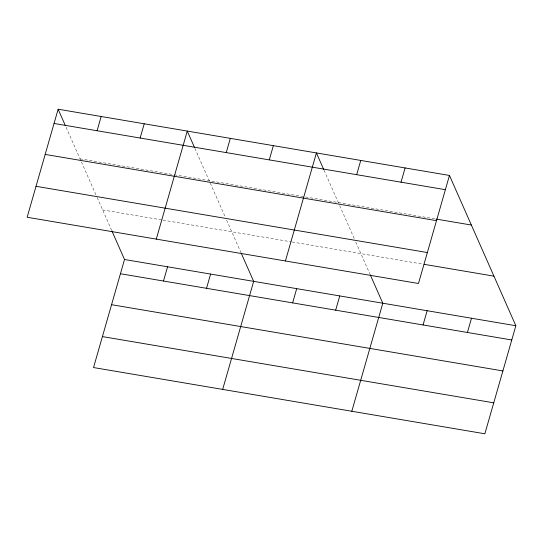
<?xml version="1.0" encoding="UTF-8"?>
<svg xmlns="http://www.w3.org/2000/svg" width="543" height="543" viewBox="0 0 543 543"><rect width="100%" height="100%" fill="white"/><g stroke="black" fill="none" stroke-linecap="round" stroke-linejoin="round"><path stroke-width="0.41" stroke-dasharray="2.71 2.04" d="M80.038 158.814L173.584 174.642M174.412 174.785L436.049 219.067M102.613 209.91L162.214 219.996M163.043 220.139L291.353 241.852M292.182 241.995L422.488 264.047M324.042 170.217L339.341 204.847M339.687 205.621L354.389 238.913M355.76 242.008L369.851 273.91M194.903 148.354L225.257 217.057M226.621 220.153L241.044 252.807M66.097 127.252L81.07 161.135M81.409 161.909L96.797 196.749M97.143 197.523L111.58 230.198"/><path stroke-width="0.81" d="M58.135 109.218L27.15 217.261L418.477 283.5L449.461 175.45L58.135 109.218L65.431 125.752M97.095 130.741L101.174 116.501M140.142 138.031L144.221 123.79M111.906 230.951L124.523 259.5L93.539 367.55L484.865 433.782L515.85 325.739L449.461 175.45M156.289 239.124L187.267 131.073L194.57 147.608M163.484 281.03L167.57 266.789M226.234 152.603L230.313 138.363M206.53 288.313L210.616 274.072M269.28 159.886L273.36 145.646M222.678 389.406L253.662 281.362L241.377 253.554M285.428 260.979L316.406 152.929L323.709 169.464M292.623 302.885L296.709 288.645M356.676 174.676L360.756 160.436M335.669 310.168L339.755 295.928M401.026 182.183L405.105 167.943M351.816 411.261L382.801 303.218L370.183 274.663M423.065 324.965L427.151 310.725M467.414 332.472L471.5 318.232M54.049 123.458L445.375 189.69M436.049 219.067L471.365 225.046M45.171 154.416L436.497 220.648M36.028 186.31L427.355 252.543M424.131 264.326L493.94 276.143M124.523 259.5L515.85 325.739M120.437 273.74L511.764 339.979M111.566 304.698L502.893 370.93M102.417 336.592L493.743 402.825"/></g></svg>
